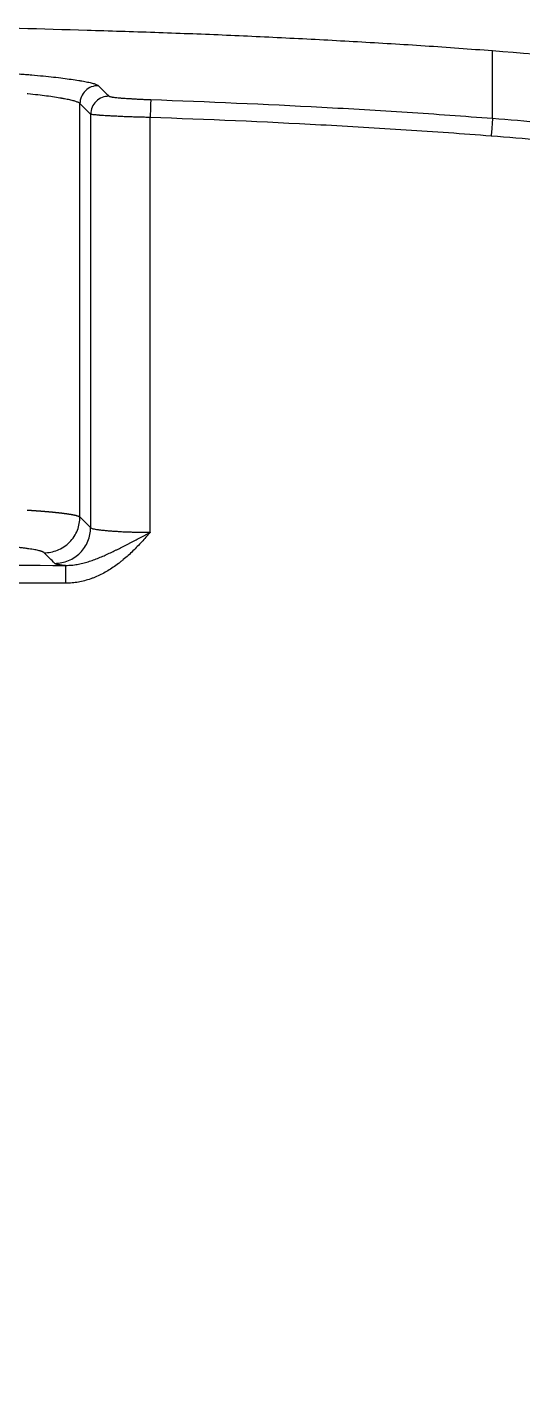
# Model space of a CAD drawing. Header units: millimetres. Extents: x -33000 to 294000, y 0 to 42408.
# Drawn here: x 95341 to 95382.5, y 16300 to 16413.1 of the extents above; entities that cross this region are included whole.
import ezdxf

# ---------------------------------------------------------------- set-up
doc = ezdxf.new("R2010")
doc.units = ezdxf.units.MM
doc.header["$LTSCALE"] = 50
doc.layers.add('arch', color=8, linetype='Continuous')

msp = doc.modelspace()

# ---------------------------------------------------------------- linework, layer by layer
at = {"layer": 'arch', "linetype": 'Continuous'}
for p, q in [((95345.45, 16372.01), (95345.45, 16406.66)), ((95346.35, 16405.77), (95346.35, 16371.12)), ((95345.45, 16372.01), (95346.35, 16371.12))]:
    msp.add_line(p, q, dxfattribs=at)
for centre, major_axis, ratio, start_param, end_param in [((95346.95, 16406.66), (1.05, 1.07), 0.997304, 0.748443, 2.347461), ((95347.85, 16405.77), (1.05, 1.07), 0.997302, 0.748005, 2.347892), ((95351.34, 16405.49), (0.05, 1.5), 0.00001, 0.049886, 1.570771)]:
    msp.add_ellipse(centre, major_axis=major_axis, ratio=ratio, start_param=start_param, end_param=end_param, dxfattribs=at)
for points, knots in [([(95380.05, 16411.07), (95378.17, 16411.21), (95376.28, 16411.35), (95372.51, 16411.6), (95368.73, 16411.83), (95364.95, 16412.03), (95361.17, 16412.22), (95359.28, 16412.31), (95355.5, 16412.47), (95353.61, 16412.54), (95349.83, 16412.67), (95347.94, 16412.73), (95342.27, 16412.9), (95338.49, 16413), (95334.7, 16413.08)], [0, 0, 0, 0, 0.125, 0.125, 0.25, 0.375, 0.375, 0.5, 0.5, 0.625, 0.625, 0.75, 0.75, 1, 1, 1, 1]), ([(95478.09, 16380.78), (95477.95, 16380.9), (95477.8, 16381.02), (95477.21, 16381.5), (95476.76, 16381.87), (95476.07, 16382.41), (95475.84, 16382.58), (95475.39, 16382.94), (95474.24, 16383.82), (95473.07, 16384.67), (95471.18, 16385.99), (95470.23, 16386.64), (95468.31, 16387.89), (95467.34, 16388.5), (95464.4, 16390.27), (95462.4, 16391.39), (95458.34, 16393.49), (95456.28, 16394.48), (95452.09, 16396.35), (95449.97, 16397.23), (95446.74, 16398.47), (95445.66, 16398.87), (95444.3, 16399.36), (95444.03, 16399.45), (95443.48, 16399.64), (95442.66, 16399.93), (95440.75, 16400.57), (95439.1, 16401.09), (95437.44, 16401.6), (95436.88, 16401.77), (95435.78, 16402.09), (95435.22, 16402.25), (95433.55, 16402.72), (95432.44, 16403.02), (95430.21, 16403.61), (95429.09, 16403.89), (95425.73, 16404.7), (95423.48, 16405.21), (95418.96, 16406.14), (95416.69, 16406.57), (95413.85, 16407.07), (95413.28, 16407.17), (95412.14, 16407.36), (95411.57, 16407.45), (95409.86, 16407.73), (95408.72, 16407.91), (95405.3, 16408.42), (95403.01, 16408.73), (95398.43, 16409.31), (95396.14, 16409.57), (95389.26, 16410.31), (95384.66, 16410.71), (95380.05, 16411.07)], [0, 0, 0, 0, 0.005355, 0.005355, 0.021932, 0.021932, 0.030221, 0.030221, 0.038509, 0.071664, 0.071664, 0.104819, 0.104819, 0.137974, 0.137974, 0.204284, 0.204284, 0.270593, 0.270593, 0.336903, 0.336903, 0.370058, 0.370058, 0.378347, 0.378347, 0.386635, 0.403213, 0.436368, 0.436368, 0.452945, 0.452945, 0.469522, 0.469522, 0.502677, 0.502677, 0.535832, 0.535832, 0.602142, 0.602142, 0.668452, 0.668452, 0.685029, 0.685029, 0.701606, 0.701606, 0.734761, 0.734761, 0.801071, 0.801071, 0.867381, 0.867381, 1, 1, 1, 1]), ([(95380.06, 16405.42), (95380.05, 16405.43), (95380.05, 16405.44), (95380.05, 16405.47), (95380.05, 16405.51), (95380.05, 16405.56), (95380.05, 16405.61), (95380.05, 16405.68), (95380.05, 16405.75), (95380.06, 16405.81), (95380.06, 16405.86), (95380.06, 16405.91), (95380.06, 16405.97), (95380.06, 16406.03), (95380.06, 16406.1), (95380.06, 16406.17), (95380.06, 16406.24), (95380.06, 16406.33), (95380.06, 16406.45), (95380.06, 16406.61), (95380.06, 16406.79), (95380.06, 16407.06), (95380.06, 16407.4), (95380.06, 16407.8), (95380.06, 16408.22), (95380.06, 16408.64), (95380.06, 16409.06), (95380.06, 16409.48), (95380.06, 16409.8), (95380.06, 16410.05), (95380.06, 16410.26), (95380.06, 16410.45), (95380.06, 16410.61), (95380.06, 16410.71), (95380.05, 16410.83), (95380.05, 16410.95), (95380.05, 16411.03), (95380.05, 16411.07)], [0, 0, 0, 0, 0.00287, 0.005585, 0.014371, 0.023835, 0.032379, 0.044545, 0.060335, 0.067657, 0.076014, 0.085407, 0.095836, 0.1073, 0.119799, 0.133334, 0.143161, 0.15879, 0.180222, 0.207456, 0.240494, 0.279334, 0.34877, 0.420582, 0.49477, 0.571333, 0.645498, 0.718498, 0.790332, 0.816636, 0.853136, 0.899831, 0.918747, 0.936997, 0.954581, 0.98085, 1, 1, 1, 1]), ([(95334.16, 16409.55), (95334.63, 16409.52), (95335.08, 16409.5), (95335.97, 16409.45), (95336.84, 16409.4), (95338.08, 16409.32), (95339.26, 16409.24), (95340, 16409.18), (95340.54, 16409.13), (95340.72, 16409.12), (95340.94, 16409.1), (95340.98, 16409.1), (95341.07, 16409.09), (95341.2, 16409.08), (95341.32, 16409.07), (95341.74, 16409.03), (95342.38, 16408.97), (95343.25, 16408.88), (95344.04, 16408.79), (95344.51, 16408.72), (95344.95, 16408.66), (95345.16, 16408.63), (95345.37, 16408.6), (95345.4, 16408.59), (95345.44, 16408.58), (95345.51, 16408.57), (95345.67, 16408.54), (95345.79, 16408.52), (95346.03, 16408.48), (95346.32, 16408.42), (95346.65, 16408.33), (95346.8, 16408.27), (95346.93, 16408.21), (95346.97, 16408.18), (95347, 16408.15)], [0, 0, 0, 0, 0.0625, 0.0625, 0.125, 0.1875, 0.25, 0.3125, 0.3125, 0.34375, 0.34375, 0.351563, 0.351563, 0.359375, 0.375, 0.375, 0.4375, 0.5, 0.5625, 0.625, 0.625, 0.6875, 0.6875, 0.695312, 0.695312, 0.703125, 0.71875, 0.75, 0.75, 0.8125, 0.875, 0.9375, 0.9375, 1, 1, 1, 1]), ([(95347, 16408.15), (95347.05, 16408.1), (95347.1, 16408.05), (95347.37, 16407.79), (95347.57, 16407.59), (95347.82, 16407.34), (95347.86, 16407.31), (95347.9, 16407.27)], [0, 0, 0, 0, 0.175122, 0.175122, 0.875608, 0.875608, 1, 1, 1, 1]), ([(95345.45, 16406.66), (95345.43, 16406.68), (95345.39, 16406.71), (95345.27, 16406.77), (95345.12, 16406.83), (95344.81, 16406.92), (95344.54, 16406.98), (95344.32, 16407.02), (95344.2, 16407.05), (95344.06, 16407.07), (95343.99, 16407.09), (95343.95, 16407.09), (95343.92, 16407.1), (95343.72, 16407.13), (95343.53, 16407.16), (95343.11, 16407.23), (95342.67, 16407.29), (95341.93, 16407.38), (95341.36, 16407.44), (95341.06, 16407.47), (95341.04, 16407.48)], [0, 0, 0, 0, 0.11043, 0.11043, 0.22086, 0.33129, 0.44172, 0.44172, 0.496936, 0.524543, 0.538347, 0.538347, 0.552151, 0.552151, 0.662581, 0.662581, 0.773011, 0.883441, 0.993871, 1, 1, 1, 1]), ([(95347.9, 16407.27), (95347.9, 16407.27), (95347.91, 16407.26), (95347.95, 16407.25), (95347.99, 16407.24), (95348.05, 16407.22), (95348.11, 16407.21), (95348.13, 16407.21), (95348.16, 16407.2), (95348.17, 16407.2), (95348.19, 16407.2), (95348.25, 16407.19), (95348.36, 16407.18), (95348.54, 16407.16), (95348.68, 16407.14), (95348.77, 16407.14), (95348.79, 16407.13), (95348.83, 16407.13), (95348.88, 16407.13), (95348.94, 16407.12), (95349.06, 16407.11), (95349.23, 16407.1), (95349.41, 16407.09), (95349.55, 16407.08), (95349.6, 16407.07), (95349.67, 16407.07), (95349.69, 16407.07), (95349.74, 16407.07), (95349.87, 16407.06), (95350.09, 16407.05), (95350.41, 16407.03), (95350.62, 16407.02), (95350.79, 16407.01), (95350.84, 16407.01), (95350.95, 16407), (95351.01, 16407), (95351.17, 16407), (95351.28, 16406.99), (95351.4, 16406.99)], [0, 0, 0, 0, 0.0625, 0.0625, 0.125, 0.1875, 0.1875, 0.21875, 0.21875, 0.234375, 0.234375, 0.25, 0.3125, 0.375, 0.4375, 0.4375, 0.453125, 0.453125, 0.46875, 0.5, 0.5, 0.5625, 0.625, 0.625, 0.65625, 0.65625, 0.671875, 0.671875, 0.6875, 0.75, 0.8125, 0.875, 0.875, 0.90625, 0.90625, 0.9375, 0.9375, 1, 1, 1, 1]), ([(95351.4, 16406.99), (95356.18, 16406.82), (95360.96, 16406.61), (95368.12, 16406.23), (95370.51, 16406.09), (95375.28, 16405.78), (95377.67, 16405.61), (95380.06, 16405.42)], [0, 0, 0, 0, 0.5, 0.5, 0.75, 0.75, 1, 1, 1, 1]), ([(95351.34, 16405.49), (95351.18, 16405.49), (95351.03, 16405.5), (95350.71, 16405.51), (95350.4, 16405.52), (95350.09, 16405.53), (95349.87, 16405.53), (95349.79, 16405.54), (95349.68, 16405.54), (95349.64, 16405.54), (95349.56, 16405.55), (95349.53, 16405.55), (95349.34, 16405.55), (95349.06, 16405.56), (95348.78, 16405.58), (95348.52, 16405.59), (95348.39, 16405.6), (95348.23, 16405.6), (95348.2, 16405.6), (95348.14, 16405.61), (95348.05, 16405.61), (95347.96, 16405.62), (95347.79, 16405.63), (95347.57, 16405.64), (95347.37, 16405.65), (95347.24, 16405.66), (95347.19, 16405.67), (95347.13, 16405.67), (95347.11, 16405.67), (95347.06, 16405.68), (95347.04, 16405.68), (95346.94, 16405.69), (95346.8, 16405.7), (95346.68, 16405.71), (95346.57, 16405.72), (95346.53, 16405.73), (95346.47, 16405.74), (95346.45, 16405.74), (95346.42, 16405.75), (95346.41, 16405.75), (95346.37, 16405.76), (95346.36, 16405.77), (95346.35, 16405.77)], [0, 0, 0, 0, 0.0625, 0.0625, 0.125, 0.1875, 0.1875, 0.21875, 0.21875, 0.234375, 0.234375, 0.25, 0.25, 0.3125, 0.375, 0.375, 0.4375, 0.4375, 0.453125, 0.453125, 0.46875, 0.5, 0.5, 0.5625, 0.625, 0.625, 0.65625, 0.65625, 0.671875, 0.671875, 0.6875, 0.6875, 0.75, 0.8125, 0.8125, 0.875, 0.875, 0.90625, 0.90625, 0.9375, 0.9375, 1, 1, 1, 1]), ([(95379.94, 16403.93), (95377.56, 16404.12), (95375.18, 16404.28), (95370.42, 16404.59), (95368.03, 16404.73), (95360.88, 16405.12), (95356.11, 16405.32), (95351.34, 16405.49)], [0, 0, 0, 0, 0.25, 0.25, 0.5, 0.5, 1, 1, 1, 1]), ([(95380.05, 16405.43), (95380.05, 16405.42), (95380.05, 16405.41), (95380.05, 16405.36), (95380.05, 16405.33), (95380.04, 16405.25), (95380.04, 16405.2), (95380.03, 16405.09), (95380.02, 16405.03), (95380.01, 16404.89), (95380.01, 16404.82), (95380, 16404.66), (95379.99, 16404.57), (95379.98, 16404.4), (95379.97, 16404.31), (95379.95, 16404.12), (95379.95, 16404.03), (95379.94, 16403.93)], [0, 0, 0, 0, 0.125, 0.125, 0.25, 0.25, 0.375, 0.375, 0.5, 0.5, 0.625, 0.625, 0.75, 0.75, 0.875, 0.875, 1, 1, 1, 1]), ([(95380.05, 16405.43), (95382.85, 16405.21), (95385.63, 16404.95), (95391.18, 16404.34), (95393.95, 16403.98), (95399.45, 16403.18), (95402.19, 16402.73), (95407.65, 16401.72), (95410.37, 16401.17), (95415.78, 16399.94), (95418.47, 16399.26), (95423.83, 16397.79), (95426.49, 16396.99), (95430.46, 16395.68), (95431.78, 16395.22), (95434.41, 16394.28), (95435.73, 16393.78), (95437.69, 16393.01), (95438.66, 16392.62), (95439.64, 16392.22), (95440.13, 16392.01), (95440.29, 16391.94), (95440.61, 16391.81), (95442.07, 16391.19), (95443.52, 16390.54), (95446.06, 16389.36), (95448.58, 16388.13), (95452.28, 16386.17), (95454.7, 16384.78), (95457.1, 16383.34), (95458.28, 16382.6), (95460.62, 16381.08), (95461.77, 16380.29), (95464.05, 16378.66), (95465.18, 16377.83), (95466.84, 16376.53), (95467.67, 16375.88), (95468.62, 16375.09), (95469.03, 16374.75), (95469.3, 16374.52), (95469.43, 16374.41), (95470.64, 16373.38), (95471.69, 16372.45), (95473.75, 16370.54), (95474.75, 16369.56), (95476.7, 16367.57), (95477.65, 16366.55), (95479.5, 16364.48), (95480.39, 16363.42), (95482.14, 16361.26), (95482.99, 16360.16), (95484.63, 16357.92), (95485.43, 16356.78), (95486.58, 16355.04), (95486.96, 16354.45), (95487.7, 16353.27), (95488.07, 16352.67), (95488.78, 16351.47), (95489.14, 16350.86), (95489.83, 16349.64), (95490.17, 16349.02), (95490.59, 16348.24), (95490.67, 16348.09), (95490.84, 16347.78), (95490.92, 16347.62), (95491.17, 16347.15), (95491.66, 16346.22), (95492.14, 16345.28), (95493.08, 16343.39), (95493.68, 16342.12), (95494.84, 16339.57), (95495.4, 16338.29), (95497.02, 16334.42), (95498.01, 16331.82), (95499.88, 16326.57), (95500.74, 16323.92), (95502.36, 16318.58), (95503.1, 16315.89), (95504.5, 16310.48), (95505.14, 16307.76), (95505.9, 16304.33), (95506.12, 16303.3), (95506.33, 16302.27), (95506.48, 16301.59), (95506.55, 16301.24), (95506.89, 16299.52), (95507.16, 16298.15), (95507.94, 16294.02), (95508.41, 16291.27), (95509.29, 16285.76), (95509.7, 16283), (95510.82, 16274.74), (95511.44, 16269.22), (95512.24, 16260.95), (95512.48, 16258.19), (95512.91, 16252.67), (95513.1, 16249.91), (95513.61, 16241.63), (95514.09, 16230.59), (95514.23, 16219.53), (95514.23, 16208.48), (95514.16, 16202.95), (95513.85, 16191.88), (95513.61, 16186.35), (95513.11, 16178.04), (95512.92, 16175.28), (95512.48, 16169.74), (95512.24, 16166.97), (95511.71, 16161.43), (95511.42, 16158.66), (95510.94, 16154.5), (95510.77, 16153.11), (95510.43, 16150.34), (95510.25, 16148.95), (95509.3, 16142.02), (95508.43, 16136.51), (95506.88, 16128.28), (95506.33, 16125.55), (95505.13, 16120.11), (95504.49, 16117.4), (95503.1, 16112), (95502.35, 16109.31), (95500.73, 16103.96), (95499.86, 16101.3), (95498.81, 16098.33), (95498.69, 16098), (95498.45, 16097.34), (95498.33, 16097.01), (95497.97, 16096.02), (95497.22, 16094.06), (95496.44, 16092.11), (95494.82, 16088.25), (95493.67, 16085.71), (95492.12, 16082.6), (95491.81, 16081.98), (95491.17, 16080.74), (95490.84, 16080.13), (95489.85, 16078.29), (95489.16, 16077.08), (95488.09, 16075.29), (95487.73, 16074.69), (95486.99, 16073.51), (95486.61, 16072.92), (95485.46, 16071.18), (95484.66, 16070.02), (95483.41, 16068.32), (95482.99, 16067.76), (95482.45, 16067.06), (95482.34, 16066.92), (95482.13, 16066.64), (95481.8, 16066.23), (95480.59, 16064.72), (95479.45, 16063.38), (95477.59, 16061.3), (95476.64, 16060.28), (95474.7, 16058.3), (95473.7, 16057.33), (95471.67, 16055.44), (95470.63, 16054.52), (95468.52, 16052.73), (95467.45, 16051.85), (95465.26, 16050.14), (95464.14, 16049.31), (95461.87, 16047.69), (95460.72, 16046.91), (95458.97, 16045.75), (95458.08, 16045.19), (95457.04, 16044.54), (95456.59, 16044.26), (95456.29, 16044.08), (95456.14, 16043.99), (95454.78, 16043.17), (95453.56, 16042.47), (95451.11, 16041.12), (95448.64, 16039.81), (95446.14, 16038.59), (95442.36, 16036.83), (95439.81, 16035.74), (95434.65, 16033.7), (95432.04, 16032.76), (95426.76, 16031.01), (95424.1, 16030.2), (95420.07, 16029.08), (95418.72, 16028.73), (95416.68, 16028.21), (95416, 16028.05), (95414.98, 16027.8), (95414.64, 16027.72), (95413.96, 16027.56), (95412.25, 16027.16), (95410.54, 16026.79), (95408.48, 16026.37), (95407.79, 16026.23), (95406.42, 16025.96), (95405.73, 16025.83), (95402.29, 16025.19), (95399.52, 16024.74), (95393.99, 16023.93), (95391.21, 16023.58), (95387.03, 16023.12), (95385.64, 16022.97), (95382.85, 16022.71), (95381.45, 16022.59), (95380.06, 16022.49)], [0, 0, 0, 0, 0.015625, 0.015625, 0.03125, 0.03125, 0.046875, 0.046875, 0.0625, 0.0625, 0.078125, 0.078125, 0.09375, 0.09375, 0.101562, 0.101562, 0.109375, 0.109375, 0.113281, 0.115234, 0.115234, 0.116211, 0.116211, 0.117187, 0.125, 0.125, 0.132812, 0.140625, 0.148437, 0.148437, 0.15625, 0.15625, 0.164062, 0.164062, 0.171875, 0.171875, 0.175781, 0.177734, 0.178711, 0.178711, 0.179687, 0.179687, 0.1875, 0.1875, 0.195312, 0.195312, 0.203125, 0.203125, 0.210937, 0.210937, 0.21875, 0.21875, 0.226562, 0.226562, 0.230469, 0.230469, 0.234375, 0.234375, 0.238281, 0.238281, 0.242187, 0.242187, 0.243164, 0.243164, 0.244141, 0.244141, 0.246094, 0.25, 0.25, 0.257812, 0.257812, 0.265625, 0.265625, 0.28125, 0.28125, 0.296875, 0.296875, 0.3125, 0.3125, 0.328125, 0.328125, 0.332031, 0.333984, 0.333984, 0.335937, 0.335937, 0.34375, 0.34375, 0.359375, 0.359375, 0.375, 0.375, 0.40625, 0.40625, 0.421875, 0.421875, 0.4375, 0.4375, 0.46875, 0.5, 0.5, 0.53125, 0.53125, 0.5625, 0.5625, 0.578125, 0.578125, 0.59375, 0.59375, 0.609375, 0.609375, 0.617187, 0.617187, 0.625, 0.625, 0.65625, 0.65625, 0.671875, 0.671875, 0.6875, 0.6875, 0.703125, 0.703125, 0.71875, 0.71875, 0.720703, 0.720703, 0.722656, 0.722656, 0.726562, 0.734375, 0.734375, 0.75, 0.75, 0.753906, 0.753906, 0.757812, 0.757812, 0.765625, 0.765625, 0.769531, 0.769531, 0.773437, 0.773437, 0.78125, 0.78125, 0.785156, 0.785156, 0.786133, 0.786133, 0.787109, 0.789062, 0.796875, 0.796875, 0.804687, 0.804687, 0.8125, 0.8125, 0.820312, 0.820312, 0.828125, 0.828125, 0.835937, 0.835937, 0.84375, 0.84375, 0.847656, 0.849609, 0.850586, 0.850586, 0.851562, 0.851562, 0.859375, 0.859375, 0.867187, 0.875, 0.875, 0.890625, 0.890625, 0.90625, 0.90625, 0.921875, 0.921875, 0.929687, 0.929687, 0.933594, 0.933594, 0.935547, 0.935547, 0.9375, 0.945312, 0.945312, 0.949219, 0.949219, 0.953125, 0.953125, 0.96875, 0.96875, 0.984375, 0.984375, 0.992187, 0.992187, 1, 1, 1, 1]), ([(95379.94, 16023.98), (95382.71, 16024.19), (95385.48, 16024.45), (95390.99, 16025.06), (95393.74, 16025.41), (95399.22, 16026.21), (95401.95, 16026.66), (95407.39, 16027.66), (95410.1, 16028.21), (95415.5, 16029.44), (95418.19, 16030.12), (95422.21, 16031.23), (95423.54, 16031.61), (95425.21, 16032.12), (95425.54, 16032.22), (95426.21, 16032.42), (95427.2, 16032.74), (95428.19, 16033.06), (95431.49, 16034.15), (95434.1, 16035.09), (95439.26, 16037.12), (95441.8, 16038.21), (95445.56, 16039.97), (95448.05, 16041.18), (95450.51, 16042.48), (95452.94, 16043.83), (95454.14, 16044.53), (95455.49, 16045.34), (95455.64, 16045.43), (95455.94, 16045.61), (95456.38, 16045.88), (95457.42, 16046.53), (95458.29, 16047.09), (95460.03, 16048.23), (95461.17, 16049.02), (95463.42, 16050.63), (95464.52, 16051.45), (95466.69, 16053.15), (95467.76, 16054.02), (95469.85, 16055.8), (95470.87, 16056.72), (95472.88, 16058.6), (95473.86, 16059.56), (95475.79, 16061.53), (95476.73, 16062.55), (95478.57, 16064.62), (95479.46, 16065.68), (95480.56, 16067.04), (95480.77, 16067.31), (95481.1, 16067.73), (95481.2, 16067.87), (95481.42, 16068.14), (95481.95, 16068.84), (95482.47, 16069.53), (95483.7, 16071.23), (95484.49, 16072.37), (95486, 16074.69), (95486.73, 16075.86), (95488.13, 16078.24), (95488.8, 16079.45), (95490.11, 16081.88), (95490.74, 16083.1), (95492.56, 16086.82), (95493.7, 16089.34), (95495.29, 16093.17), (95496.06, 16095.11), (95496.79, 16097.06), (95497.09, 16097.88), (95497.15, 16098.04), (95497.27, 16098.37), (95497.44, 16098.86), (95497.62, 16099.35), (95498.65, 16102.3), (95499.51, 16104.94), (95501.1, 16110.24), (95501.83, 16112.91), (95503.2, 16118.27), (95503.83, 16120.96), (95505.01, 16126.36), (95505.55, 16129.07), (95506.56, 16134.5), (95507.27, 16138.59), (95508, 16143.39), (95508.34, 16145.79), (95508.49, 16146.82), (95508.58, 16147.51), (95508.63, 16147.85), (95509.04, 16150.94), (95509.72, 16156.44), (95510.3, 16161.93), (95510.82, 16167.43), (95511.06, 16170.17), (95511.48, 16175.67), (95511.67, 16178.41), (95512.17, 16186.64), (95512.4, 16192.13), (95512.71, 16203.1), (95512.78, 16208.58), (95512.78, 16219.54), (95512.71, 16225.02), (95512.4, 16235.98), (95512.16, 16241.46), (95511.66, 16249.67), (95511.47, 16252.4), (95511.05, 16257.87), (95510.81, 16260.61), (95510.02, 16268.81), (95509.41, 16274.28), (95508.3, 16282.48), (95507.9, 16285.21), (95507.03, 16290.67), (95506.57, 16293.4), (95505.8, 16297.49), (95505.54, 16298.86), (95505.2, 16300.56), (95505.13, 16300.9), (95504.99, 16301.58), (95504.77, 16302.61), (95503.97, 16306.35), (95503.18, 16309.72), (95501.8, 16315.09), (95501.07, 16317.76), (95499.48, 16323.06), (95498.63, 16325.69), (95496.79, 16330.9), (95495.81, 16333.48), (95494.22, 16337.32), (95493.12, 16339.86), (95491.93, 16342.38), (95491.01, 16344.25), (95490.54, 16345.19), (95489.97, 16346.27), (95489.73, 16346.74), (95489.56, 16347.05), (95489.48, 16347.2), (95488.74, 16348.59), (95488.05, 16349.8), (95486.99, 16351.6), (95486.63, 16352.19), (95485.9, 16353.37), (95485.52, 16353.95), (95484.39, 16355.69), (95483.6, 16356.82), (95481.98, 16359.05), (95481.14, 16360.14), (95479.42, 16362.29), (95478.53, 16363.34), (95476.7, 16365.4), (95475.76, 16366.41), (95473.83, 16368.39), (95472.84, 16369.35), (95470.81, 16371.25), (95469.77, 16372.18), (95468.57, 16373.2), (95468.43, 16373.31), (95468.17, 16373.54), (95468.03, 16373.65), (95467.63, 16373.99), (95466.82, 16374.65), (95466, 16375.31), (95464.35, 16376.59), (95463.23, 16377.42), (95460.97, 16379.03), (95459.83, 16379.81), (95457.51, 16381.33), (95456.34, 16382.06), (95453.96, 16383.49), (95451.57, 16384.87), (95447.89, 16386.81), (95445.39, 16388.02), (95442.87, 16389.2), (95441.6, 16389.76), (95440.15, 16390.38), (95439.99, 16390.45), (95439.67, 16390.58), (95439.51, 16390.65), (95439.02, 16390.85), (95438.06, 16391.25), (95437.09, 16391.64), (95435.14, 16392.41), (95433.84, 16392.89), (95431.23, 16393.83), (95429.93, 16394.28), (95425.99, 16395.58), (95423.35, 16396.37), (95418.03, 16397.83), (95415.37, 16398.5), (95410, 16399.72), (95407.3, 16400.27), (95401.89, 16401.26), (95399.17, 16401.71), (95393.71, 16402.5), (95390.97, 16402.85), (95385.47, 16403.46), (95382.71, 16403.72), (95379.94, 16403.93)], [0, 0, 0, 0, 0.015625, 0.015625, 0.03125, 0.03125, 0.046875, 0.046875, 0.0625, 0.0625, 0.078125, 0.078125, 0.085938, 0.085938, 0.087891, 0.087891, 0.089844, 0.09375, 0.09375, 0.109375, 0.109375, 0.125, 0.125, 0.132812, 0.140625, 0.140625, 0.148437, 0.148437, 0.149414, 0.149414, 0.150391, 0.152344, 0.15625, 0.15625, 0.164062, 0.164062, 0.171875, 0.171875, 0.179687, 0.179687, 0.1875, 0.1875, 0.195312, 0.195312, 0.203125, 0.203125, 0.210938, 0.210938, 0.212891, 0.212891, 0.213867, 0.213867, 0.214844, 0.21875, 0.21875, 0.226563, 0.226563, 0.234375, 0.234375, 0.242188, 0.242188, 0.25, 0.25, 0.265625, 0.265625, 0.273438, 0.277344, 0.277344, 0.27832, 0.27832, 0.279297, 0.28125, 0.28125, 0.296875, 0.296875, 0.3125, 0.3125, 0.328125, 0.328125, 0.34375, 0.34375, 0.359375, 0.367188, 0.371094, 0.373047, 0.373047, 0.375, 0.375, 0.390625, 0.40625, 0.40625, 0.421875, 0.421875, 0.4375, 0.4375, 0.46875, 0.46875, 0.5, 0.5, 0.53125, 0.53125, 0.5625, 0.5625, 0.578125, 0.578125, 0.59375, 0.59375, 0.625, 0.625, 0.640625, 0.640625, 0.65625, 0.65625, 0.664063, 0.664063, 0.666016, 0.666016, 0.667969, 0.671875, 0.6875, 0.6875, 0.703125, 0.703125, 0.71875, 0.71875, 0.734375, 0.734375, 0.742188, 0.75, 0.75, 0.753906, 0.755859, 0.756836, 0.756836, 0.757813, 0.757813, 0.765625, 0.765625, 0.769531, 0.769531, 0.773438, 0.773438, 0.78125, 0.78125, 0.789063, 0.789063, 0.796875, 0.796875, 0.804688, 0.804688, 0.8125, 0.8125, 0.820313, 0.820313, 0.821289, 0.821289, 0.822266, 0.822266, 0.824219, 0.828125, 0.828125, 0.835938, 0.835938, 0.84375, 0.84375, 0.851563, 0.851563, 0.859375, 0.867188, 0.875, 0.875, 0.882813, 0.882813, 0.883789, 0.883789, 0.884766, 0.884766, 0.886719, 0.890625, 0.890625, 0.898438, 0.898438, 0.90625, 0.90625, 0.921875, 0.921875, 0.9375, 0.9375, 0.953125, 0.953125, 0.96875, 0.96875, 0.984375, 0.984375, 1, 1, 1, 1]), ([(95341.03, 16372.59), (95341.04, 16372.59), (95341.07, 16372.59), (95341.12, 16372.58), (95341.19, 16372.58), (95341.26, 16372.57), (95341.33, 16372.57), (95341.4, 16372.56), (95341.47, 16372.56), (95341.54, 16372.55), (95341.61, 16372.55), (95341.68, 16372.54), (95341.74, 16372.54), (95341.81, 16372.53), (95341.88, 16372.53), (95341.94, 16372.53), (95342.01, 16372.52), (95342.07, 16372.51), (95342.14, 16372.51), (95342.2, 16372.5), (95342.26, 16372.5), (95342.33, 16372.49), (95342.39, 16372.49), (95342.45, 16372.48), (95342.51, 16372.48), (95342.58, 16372.47), (95342.64, 16372.47), (95342.7, 16372.46), (95342.76, 16372.46), (95342.82, 16372.45), (95342.88, 16372.45), (95342.93, 16372.44), (95342.99, 16372.44), (95343.05, 16372.43), (95343.11, 16372.43), (95343.16, 16372.42), (95343.22, 16372.42), (95343.27, 16372.41), (95343.33, 16372.4), (95343.38, 16372.4), (95343.44, 16372.39), (95343.49, 16372.39), (95343.54, 16372.38), (95343.6, 16372.38), (95343.65, 16372.37), (95343.7, 16372.36), (95343.75, 16372.36), (95343.8, 16372.35), (95343.85, 16372.35), (95343.9, 16372.34), (95343.94, 16372.34), (95343.99, 16372.33), (95344.04, 16372.32), (95344.08, 16372.32), (95344.13, 16372.31), (95344.17, 16372.31), (95344.22, 16372.3), (95344.26, 16372.3), (95344.3, 16372.29), (95344.35, 16372.28), (95344.39, 16372.28), (95344.43, 16372.27), (95344.47, 16372.27), (95344.51, 16372.26), (95344.55, 16372.25), (95344.59, 16372.25), (95344.62, 16372.24), (95344.66, 16372.23), (95344.7, 16372.23), (95344.73, 16372.22), (95344.77, 16372.22), (95344.8, 16372.21), (95344.83, 16372.2), (95344.86, 16372.2), (95344.9, 16372.19), (95344.93, 16372.18), (95344.96, 16372.18), (95344.99, 16372.17), (95345.02, 16372.17), (95345.04, 16372.16), (95345.07, 16372.15), (95345.1, 16372.15), (95345.12, 16372.14), (95345.15, 16372.13), (95345.17, 16372.13), (95345.19, 16372.12), (95345.22, 16372.11), (95345.24, 16372.11), (95345.26, 16372.1), (95345.28, 16372.09), (95345.3, 16372.09), (95345.31, 16372.08), (95345.33, 16372.07), (95345.35, 16372.07), (95345.36, 16372.06), (95345.38, 16372.05), (95345.39, 16372.05), (95345.4, 16372.04), (95345.42, 16372.03), (95345.43, 16372.03), (95345.44, 16372.02), (95345.45, 16372.01), (95345.45, 16372.01), (95345.45, 16372.01)], [0, 0, 0, 0, 0.003521, 0.012494, 0.021487, 0.0305, 0.039533, 0.048586, 0.057659, 0.066752, 0.075865, 0.084999, 0.094152, 0.103325, 0.112518, 0.121732, 0.130965, 0.140219, 0.149492, 0.158786, 0.168099, 0.177433, 0.186786, 0.19616, 0.205554, 0.214967, 0.224401, 0.233855, 0.243329, 0.252823, 0.262337, 0.271871, 0.281425, 0.290999, 0.300593, 0.310207, 0.319841, 0.329495, 0.339169, 0.348863, 0.358578, 0.368312, 0.378066, 0.387841, 0.397635, 0.40745, 0.417284, 0.427139, 0.437013, 0.446908, 0.456823, 0.466757, 0.476712, 0.486687, 0.496682, 0.506697, 0.516732, 0.526786, 0.536861, 0.546956, 0.557072, 0.567207, 0.577362, 0.587537, 0.597732, 0.607947, 0.618183, 0.628438, 0.638713, 0.649009, 0.659324, 0.66966, 0.680015, 0.690391, 0.700786, 0.711202, 0.721638, 0.732094, 0.742569, 0.753065, 0.763581, 0.774117, 0.784673, 0.795249, 0.805845, 0.816461, 0.827097, 0.837753, 0.848429, 0.859125, 0.869842, 0.880578, 0.891334, 0.902111, 0.912907, 0.923724, 0.93456, 0.945417, 0.956293, 0.96719, 0.978107, 0.989043, 1, 1, 1, 1]), ([(95343.35, 16368.12), (95343.55, 16368.12), (95343.74, 16368.14), (95344.13, 16368.22), (95344.32, 16368.28), (95344.68, 16368.43), (95344.85, 16368.52), (95345.18, 16368.74), (95345.33, 16368.86), (95345.61, 16369.14), (95345.73, 16369.29), (95345.95, 16369.62), (95346.04, 16369.79), (95346.2, 16370.16), (95346.25, 16370.34), (95346.33, 16370.73), (95346.35, 16370.92), (95346.35, 16371.12)], [0, 0, 0, 0, 0.125, 0.125, 0.25, 0.25, 0.375, 0.375, 0.5, 0.5, 0.625, 0.625, 0.75, 0.75, 0.875, 0.875, 1, 1, 1, 1]), ([(95346.35, 16371.12), (95346.36, 16371.1), (95346.38, 16371.09), (95346.45, 16371.06), (95346.49, 16371.04), (95346.6, 16371.01), (95346.66, 16371), (95346.8, 16370.97), (95346.88, 16370.96), (95347.06, 16370.93), (95347.15, 16370.92), (95347.35, 16370.9), (95347.45, 16370.89), (95347.67, 16370.87), (95347.79, 16370.86), (95348.03, 16370.84), (95348.15, 16370.83), (95348.4, 16370.81), (95348.53, 16370.81), (95348.78, 16370.79), (95348.91, 16370.78), (95349.18, 16370.77), (95349.31, 16370.77), (95349.57, 16370.76), (95349.71, 16370.75), (95350.1, 16370.74), (95350.36, 16370.73), (95350.86, 16370.72), (95351.11, 16370.72), (95351.34, 16370.72)], [0, 0, 0, 0, 0.0625, 0.0625, 0.125, 0.125, 0.1875, 0.1875, 0.25, 0.25, 0.3125, 0.3125, 0.375, 0.375, 0.4375, 0.4375, 0.5, 0.5, 0.5625, 0.5625, 0.625, 0.625, 0.6875, 0.6875, 0.75, 0.75, 0.875, 0.875, 1, 1, 1, 1]), ([(95342.45, 16369.01), (95342.45, 16369.01), (95342.45, 16369.01), (95342.45, 16369.02), (95342.44, 16369.02), (95342.44, 16369.02), (95342.43, 16369.03), (95342.43, 16369.03), (95342.42, 16369.04), (95342.41, 16369.04), (95342.41, 16369.04), (95342.4, 16369.05), (95342.4, 16369.05), (95342.39, 16369.05), (95342.38, 16369.06), (95342.38, 16369.06), (95342.37, 16369.07), (95342.36, 16369.07), (95342.35, 16369.07), (95342.35, 16369.08), (95342.34, 16369.08), (95342.33, 16369.08), (95342.32, 16369.09), (95342.31, 16369.09), (95342.3, 16369.1), (95342.29, 16369.1), (95342.28, 16369.1), (95342.27, 16369.11), (95342.27, 16369.11), (95342.26, 16369.11), (95342.24, 16369.12), (95342.23, 16369.12), (95342.22, 16369.12), (95342.21, 16369.13), (95342.2, 16369.13), (95342.19, 16369.14), (95342.18, 16369.14), (95342.17, 16369.14), (95342.16, 16369.15), (95342.14, 16369.15), (95342.13, 16369.15), (95342.12, 16369.16), (95342.11, 16369.16), (95342.09, 16369.16), (95342.08, 16369.17), (95342.07, 16369.17), (95342.05, 16369.18), (95341.99, 16369.19), (95341.87, 16369.22), (95341.66, 16369.26), (95341.43, 16369.3), (95341.16, 16369.34), (95340.87, 16369.38), (95340.55, 16369.42), (95340.2, 16369.46), (95339.78, 16369.5), (95339.29, 16369.55), (95338.7, 16369.6), (95338.12, 16369.64), (95337.56, 16369.68), (95337.04, 16369.71), (95336.49, 16369.74), (95335.92, 16369.78), (95335.32, 16369.81), (95334.71, 16369.83), (95334.08, 16369.86), (95333.61, 16369.88), (95333.31, 16369.89), (95333.19, 16369.9), (95333.08, 16369.9), (95332.96, 16369.91), (95332.84, 16369.91), (95332.72, 16369.92), (95332.6, 16369.92), (95332.48, 16369.92), (95332.36, 16369.93), (95332.24, 16369.93), (95332.11, 16369.94), (95332.03, 16369.94), (95331.99, 16369.94)], [0, 0, 0, 0, 0.003412, 0.006821, 0.010227, 0.01363, 0.01703, 0.020427, 0.023821, 0.027212, 0.030601, 0.033986, 0.037369, 0.040748, 0.044125, 0.0475, 0.050871, 0.05424, 0.057607, 0.06097, 0.064332, 0.06769, 0.071047, 0.0744, 0.077752, 0.0811, 0.084447, 0.087791, 0.091133, 0.094473, 0.09781, 0.101145, 0.104478, 0.107809, 0.111138, 0.114465, 0.11779, 0.121112, 0.124433, 0.127752, 0.131069, 0.134384, 0.137697, 0.141009, 0.144318, 0.147626, 0.150933, 0.154237, 0.192347, 0.230438, 0.268563, 0.306777, 0.345068, 0.383323, 0.421594, 0.459933, 0.510938, 0.561875, 0.612871, 0.651116, 0.689316, 0.727523, 0.765792, 0.804097, 0.842347, 0.880594, 0.91889, 0.925666, 0.932438, 0.939206, 0.945971, 0.952733, 0.959492, 0.966248, 0.973002, 0.979754, 0.986504, 0.993252, 1, 1, 1, 1]), ([(95351.35, 16370.72), (95351.34, 16370.72), (95351.34, 16370.71), (95351.34, 16370.71), (95351.34, 16370.71), (95351.34, 16370.71), (95351.34, 16370.71), (95351.34, 16370.71), (95351.34, 16370.71), (95351.34, 16370.71), (95351.34, 16370.71), (95351.34, 16370.71), (95351.33, 16370.7), (95351.33, 16370.7), (95351.32, 16370.69), (95351.31, 16370.68), (95351.29, 16370.65), (95351.27, 16370.64), (95351.23, 16370.58), (95351.2, 16370.55), (95351.11, 16370.45), (95351.05, 16370.38), (95350.87, 16370.18), (95350.75, 16370.05), (95350.51, 16369.79), (95350.39, 16369.66), (95350.14, 16369.4), (95350.02, 16369.28), (95349.76, 16369.03), (95349.63, 16368.9), (95349.37, 16368.67), (95349.23, 16368.55), (95349.02, 16368.38), (95348.96, 16368.32), (95348.82, 16368.21), (95348.75, 16368.16), (95348.53, 16367.99), (95348.39, 16367.89), (95348.09, 16367.69), (95347.95, 16367.6), (95347.64, 16367.41), (95347.49, 16367.33), (95347.18, 16367.16), (95347.02, 16367.09), (95346.77, 16366.98), (95346.65, 16366.93), (95346.52, 16366.88), (95346.44, 16366.85), (95346.4, 16366.83), (95346.18, 16366.76), (95346.01, 16366.71), (95345.67, 16366.62), (95345.5, 16366.58), (95345.15, 16366.52), (95344.97, 16366.49), (95344.62, 16366.46), (95344.44, 16366.45), (95344.26, 16366.45)], [0, 0, 0, 0, 0.000977, 0.000977, 0.001465, 0.001587, 0.001587, 0.001617, 0.001617, 0.001648, 0.001709, 0.001953, 0.001953, 0.003906, 0.003906, 0.007812, 0.007812, 0.015625, 0.015625, 0.03125, 0.03125, 0.0625, 0.0625, 0.125, 0.125, 0.1875, 0.1875, 0.25, 0.25, 0.3125, 0.3125, 0.375, 0.375, 0.40625, 0.40625, 0.4375, 0.4375, 0.5, 0.5, 0.5625, 0.5625, 0.625, 0.625, 0.6875, 0.6875, 0.71875, 0.734375, 0.734375, 0.75, 0.75, 0.8125, 0.8125, 0.875, 0.875, 0.9375, 0.9375, 1, 1, 1, 1]), ([(95344.27, 16367.95), (95344.43, 16367.95), (95344.59, 16367.96), (95344.83, 16367.98), (95344.91, 16367.98), (95345.06, 16368), (95345.14, 16368.02), (95345.38, 16368.06), (95345.53, 16368.09), (95345.76, 16368.15), (95345.84, 16368.17), (95345.99, 16368.21), (95346.07, 16368.23), (95346.22, 16368.28), (95346.29, 16368.3), (95346.44, 16368.35), (95346.52, 16368.38), (95346.74, 16368.46), (95346.89, 16368.52), (95347.11, 16368.61), (95347.18, 16368.64), (95347.33, 16368.7), (95347.4, 16368.73), (95347.61, 16368.83), (95347.76, 16368.89), (95348.05, 16369.03), (95348.19, 16369.1), (95348.4, 16369.2), (95348.48, 16369.23), (95348.62, 16369.3), (95348.69, 16369.34), (95348.9, 16369.45), (95349.05, 16369.52), (95349.26, 16369.63), (95349.33, 16369.66), (95349.48, 16369.74), (95349.55, 16369.77), (95349.76, 16369.89), (95349.91, 16369.96), (95350.19, 16370.11), (95350.34, 16370.19), (95350.62, 16370.34), (95350.77, 16370.42), (95350.98, 16370.53), (95351.06, 16370.57), (95351.16, 16370.62), (95351.2, 16370.64), (95351.26, 16370.67), (95351.27, 16370.68), (95351.3, 16370.7), (95351.31, 16370.7), (95351.32, 16370.71), (95351.33, 16370.71), (95351.33, 16370.71), (95351.33, 16370.71), (95351.33, 16370.71), (95351.33, 16370.71), (95351.33, 16370.71), (95351.34, 16370.71), (95351.34, 16370.71), (95351.34, 16370.72), (95351.34, 16370.72), (95351.35, 16370.72)], [0, 0, 0, 0, 0.0625, 0.0625, 0.09375, 0.09375, 0.125, 0.125, 0.1875, 0.1875, 0.21875, 0.21875, 0.25, 0.25, 0.28125, 0.28125, 0.3125, 0.3125, 0.375, 0.375, 0.40625, 0.40625, 0.4375, 0.4375, 0.5, 0.5, 0.5625, 0.5625, 0.59375, 0.59375, 0.625, 0.625, 0.6875, 0.6875, 0.71875, 0.71875, 0.75, 0.75, 0.8125, 0.8125, 0.875, 0.875, 0.9375, 0.9375, 0.96875, 0.96875, 0.984375, 0.984375, 0.992188, 0.992188, 0.996094, 0.996094, 0.998047, 0.998047, 0.998169, 0.998169, 0.998291, 0.998291, 0.998535, 0.999023, 0.999023, 1, 1, 1, 1]), ([(95343.35, 16368.12), (95343.2, 16368.27), (95342.9, 16368.57), (95342.6, 16368.86), (95342.45, 16369.01)], [0, 0, 0, 0, 0.498903, 1, 1, 1, 1]), ([(95343.35, 16368.12), (95343.35, 16368.12), (95343.35, 16368.12), (95343.36, 16368.12), (95343.36, 16368.12), (95343.36, 16368.11), (95343.36, 16368.11), (95343.37, 16368.11), (95343.37, 16368.11), (95343.38, 16368.11), (95343.38, 16368.1), (95343.38, 16368.1), (95343.39, 16368.1), (95343.39, 16368.1), (95343.4, 16368.09), (95343.4, 16368.09), (95343.41, 16368.09), (95343.42, 16368.09), (95343.42, 16368.09), (95343.43, 16368.08), (95343.43, 16368.08), (95343.44, 16368.08), (95343.45, 16368.08), (95343.45, 16368.08), (95343.46, 16368.07), (95343.47, 16368.07), (95343.47, 16368.07), (95343.48, 16368.07), (95343.49, 16368.07), (95343.5, 16368.06), (95343.51, 16368.06), (95343.51, 16368.06), (95343.52, 16368.06), (95343.53, 16368.06), (95343.54, 16368.05), (95343.55, 16368.05), (95343.56, 16368.05), (95343.57, 16368.05), (95343.58, 16368.05), (95343.58, 16368.04), (95343.59, 16368.04), (95343.6, 16368.04), (95343.61, 16368.04), (95343.62, 16368.04), (95343.63, 16368.03), (95343.64, 16368.03), (95343.65, 16368.03), (95343.67, 16368.03), (95343.68, 16368.03), (95343.69, 16368.02), (95343.7, 16368.02), (95343.71, 16368.02), (95343.72, 16368.02), (95343.73, 16368.02), (95343.74, 16368.02), (95343.75, 16368.01), (95343.76, 16368.01), (95343.78, 16368.01), (95343.79, 16368.01), (95343.8, 16368.01), (95343.81, 16368), (95343.82, 16368), (95343.84, 16368), (95343.85, 16368), (95343.86, 16368), (95343.87, 16368), (95343.89, 16367.99), (95343.9, 16367.99), (95343.9, 16367.99), (95343.91, 16367.99), (95343.92, 16367.99), (95343.93, 16367.99), (95343.95, 16367.99), (95343.96, 16367.98), (95343.98, 16367.98), (95344, 16367.98), (95344.03, 16367.98), (95344.05, 16367.97), (95344.08, 16367.97), (95344.11, 16367.97), (95344.15, 16367.96), (95344.18, 16367.96), (95344.22, 16367.96), (95344.25, 16367.95), (95344.27, 16367.95)], [0, 0, 0, 0, 0.012706, 0.025369, 0.037989, 0.050565, 0.063098, 0.075587, 0.088033, 0.100436, 0.112796, 0.125113, 0.137387, 0.149618, 0.161805, 0.17395, 0.186052, 0.198111, 0.210128, 0.222101, 0.234032, 0.24592, 0.257765, 0.269567, 0.281327, 0.293044, 0.304718, 0.316349, 0.327938, 0.339485, 0.350988, 0.362449, 0.373867, 0.385243, 0.396576, 0.407866, 0.419114, 0.430319, 0.441482, 0.452601, 0.463679, 0.474713, 0.485705, 0.496654, 0.507561, 0.518425, 0.529246, 0.540025, 0.550761, 0.561454, 0.572105, 0.582712, 0.593277, 0.6038, 0.61428, 0.624717, 0.635111, 0.645462, 0.655771, 0.666037, 0.67626, 0.68644, 0.696578, 0.706673, 0.716725, 0.726734, 0.7367, 0.746623, 0.75094, 0.756792, 0.764181, 0.773106, 0.783567, 0.795565, 0.809098, 0.824168, 0.840774, 0.858915, 0.878592, 0.899804, 0.922552, 0.946834, 0.97265, 1, 1, 1, 1]), ([(95344.26, 16366.45), (95344.26, 16366.55), (95344.26, 16366.64), (95344.26, 16366.83), (95344.26, 16366.92), (95344.26, 16367.1), (95344.26, 16367.18), (95344.26, 16367.34), (95344.26, 16367.42), (95344.26, 16367.55), (95344.26, 16367.62), (95344.26, 16367.73), (95344.26, 16367.78), (95344.26, 16367.86), (95344.26, 16367.89), (95344.26, 16367.93), (95344.26, 16367.95), (95344.26, 16367.95)], [0, 0, 0, 0, 0.125, 0.125, 0.25, 0.25, 0.375, 0.375, 0.5, 0.5, 0.625, 0.625, 0.75, 0.75, 0.875, 0.875, 1, 1, 1, 1])]:
    msp.add_open_spline(points, degree=3, knots=knots, dxfattribs=at)
for points in [[(95346.35, 16405.77), (95346.05, 16406.07), (95345.75, 16406.36), (95345.45, 16406.66)], [(95351.34, 16370.72), (95351.34, 16382.31), (95351.34, 16393.9), (95351.34, 16405.49)], [(95342.45, 16369.01), (95342.81, 16369.01), (95343.57, 16369.14), (95344.64, 16369.83), (95345.32, 16370.89), (95345.45, 16371.65), (95345.45, 16372.01)], [(95327.01, 16367.96), (95332.76, 16367.96), (95338.51, 16367.96), (95344.26, 16367.95)], [(95344.26, 16366.45), (95338.51, 16366.46), (95332.76, 16366.46), (95327.01, 16366.46)]]:
    msp.add_open_spline(points, degree=3, dxfattribs=at)

doc.saveas('drawing.dxf')
